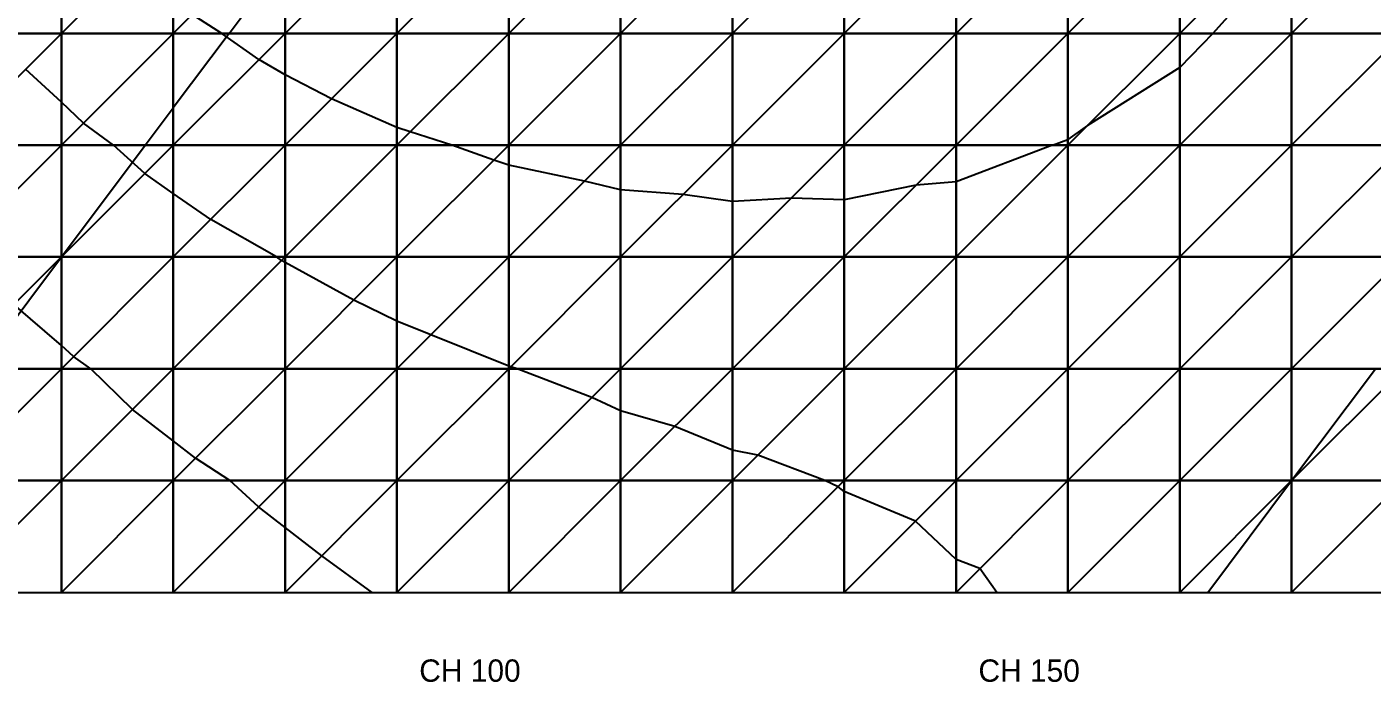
# Model space of a CAD drawing. Header units: metres. Extents: x -8 to 301, y -8 to 258.
# Drawn here: x 56.9 to 177.2, y -8 to 50.6 of the extents above; entities that cross this region are included whole.
import ezdxf

# ---------------------------------------------------------------- set-up
doc = ezdxf.new("R2010")
doc.units = ezdxf.units.M
for name, color, linetype in [('BOUNDARY', 7, 'Continuous'), ('EXISTING_CONTOUR', 8, 'Continuous'), ('EXISTING_TIN', 8, 'Continuous'), ('FORMATION_CONTOUR', 4, 'Continuous'), ('FORMATION_TIN', 4, 'Continuous'), ('SECTION', 3, 'Continuous'), ('TEXT', 7, 'Continuous')]:
    doc.layers.add(name, color=color, linetype=linetype)

msp = doc.modelspace()

# ---------------------------------------------------------------- linework, layer by layer
at = {"layer": 'BOUNDARY'}
msp.add_lwpolyline([(0, 0), (300, 0), (300, 240), (0, 240)], close=True, dxfattribs=at)
at = {"layer": 'EXISTING_CONTOUR'}
for p, q in [((162.96, 50, 105), (170, 57.82, 105)), ((74.36, 50, 105), (71.69, 51.69, 105)), ((77.65, 47.65, 105), (74.36, 50, 105)), ((162.96, 50, 105), (160, 46.94, 105)), ((80, 46.29, 105), (77.65, 47.65, 105)), ((160, 46.94, 105), (151.75, 41.75, 105)), ((60, 43.85, 104.5), (56.8, 46.8, 104.5)), ((84.16, 44.16, 105), (80, 46.29, 105)), ((61.98, 41.98, 104.5), (60, 43.85, 104.5)), ((90, 41.57, 105), (84.16, 44.16, 105)), ((64.67, 40, 104.5), (61.98, 41.98, 104.5)), ((91.18, 41.18, 105), (90, 41.57, 105)), ((94.92, 40, 105), (91.18, 41.18, 105)), ((151.75, 41.75, 105), (150, 40.52, 105)), ((67.46, 37.46, 104.5), (64.67, 40, 104.5)), ((98.67, 38.67, 105), (94.92, 40, 105)), ((148.62, 40, 105), (140, 36.73, 105)), ((148.62, 40, 105), (150, 40.52, 105)), ((100, 38.21, 105), (98.67, 38.67, 105)), ((70, 35.67, 104.5), (67.46, 37.46, 104.5)), ((106.78, 36.78, 105), (100, 38.21, 105)), ((110, 36, 105), (106.78, 36.78, 105)), ((136.42, 36.42, 105), (130, 35.1, 105)), ((140, 36.73, 105), (136.42, 36.42, 105)), ((73.35, 33.35, 104.5), (70, 35.67, 104.5)), ((115.58, 35.58, 105), (110, 36, 105)), ((120, 34.96, 105), (115.58, 35.58, 105)), ((125.27, 35.27, 105), (120, 34.96, 105)), ((130, 35.1, 105), (125.27, 35.27, 105)), ((79.25, 30, 104.5), (73.35, 33.35, 104.5)), ((79.69, 29.69, 104.5), (79.25, 30, 104.5)), ((80, 29.5, 104.5), (79.69, 29.69, 104.5)), ((86.14, 26.14, 104.5), (80, 29.5, 104.5)), ((60, 22.09, 104), (55.76, 25.76, 104)), ((90, 24.25, 104.5), (86.14, 26.14, 104.5)), ((93.03, 23.03, 104.5), (90, 24.25, 104.5)), ((100, 20.23, 104.5), (93.03, 23.03, 104.5)), ((61.09, 21.09, 104), (60, 22.09, 104)), ((62.62, 20, 104), (61.09, 21.09, 104)), ((66.35, 16.35, 104), (62.62, 20, 104)), ((100.18, 20.18, 104.5), (100, 20.23, 104.5)), ((100.75, 20, 104.5), (100.18, 20.18, 104.5)), ((107.42, 17.42, 104.5), (100.75, 20, 104.5)), ((110, 16.24, 104.5), (107.42, 17.42, 104.5)), ((70, 13.56, 104), (66.35, 16.35, 104)), ((114.85, 14.85, 104.5), (110, 16.24, 104.5)), ((120, 12.72, 104.5), (114.85, 14.85, 104.5)), ((72, 12, 104), (70, 13.56, 104)), ((122.28, 12.28, 104.5), (120, 12.72, 104.5)), ((128.25, 10, 104.5), (122.28, 12.28, 104.5)), ((75.05, 10, 104), (72, 12, 104)), ((77.64, 7.64, 104), (75.05, 10, 104)), ((129.45, 9.45, 104.5), (128.25, 10, 104.5)), ((130, 9.03, 104.5), (129.45, 9.45, 104.5)), ((136.36, 6.36, 104.5), (130, 9.03, 104.5)), ((80, 5.79, 104), (77.64, 7.64, 104)), ((140, 2.95, 104.5), (136.36, 6.36, 104.5)), ((83.28, 3.28, 104), (80, 5.79, 104)), ((87.8, 0, 104), (83.28, 3.28, 104)), ((142.12, 2.12, 104.5), (140, 2.95, 104.5)), ((143.64, 0, 104.5), (142.12, 2.12, 104.5))]:
    msp.add_line(p, q, dxfattribs=at)
at = {"layer": 'EXISTING_TIN'}
for points in [[(50, 50, 104.38), (60, 50, 104.66), (60, 60, 104.93)], [(50, 50, 104.38), (60, 60, 104.93), (50, 60, 104.61)], [(60, 50, 104.66), (70, 50, 104.91), (70, 60, 105.21)], [(60, 50, 104.66), (70, 60, 105.21), (60, 60, 104.93)], [(70, 50, 104.91), (80, 50, 105.12), (80, 60, 105.45)], [(70, 50, 104.91), (80, 60, 105.45), (70, 60, 105.21)], [(80, 50, 105.12), (90, 50, 105.28), (90, 60, 105.63)], [(80, 50, 105.12), (90, 60, 105.63), (80, 60, 105.45)], [(90, 50, 105.28), (100, 50, 105.39), (100, 60, 105.75)], [(90, 50, 105.28), (100, 60, 105.75), (90, 60, 105.63)], [(100, 50, 105.39), (110, 50, 105.45), (110, 60, 105.81)], [(100, 50, 105.39), (110, 60, 105.81), (100, 60, 105.75)], [(110, 50, 105.45), (120, 50, 105.46), (120, 60, 105.8)], [(110, 50, 105.45), (120, 60, 105.8), (110, 60, 105.81)], [(120, 50, 105.46), (130, 50, 105.42), (130, 60, 105.74)], [(120, 50, 105.46), (130, 60, 105.74), (120, 60, 105.8)], [(130, 50, 105.42), (140, 50, 105.33), (140, 60, 105.62)], [(130, 50, 105.42), (140, 60, 105.62), (130, 60, 105.74)], [(140, 50, 105.33), (150, 50, 105.21), (150, 60, 105.46)], [(140, 50, 105.33), (150, 60, 105.46), (140, 60, 105.62)], [(150, 50, 105.21), (160, 50, 105.05), (160, 60, 105.26)], [(150, 50, 105.21), (160, 60, 105.26), (150, 60, 105.46)], [(160, 50, 105.05), (170, 50, 104.87), (170, 60, 105.04)], [(160, 50, 105.05), (170, 60, 105.04), (160, 60, 105.26)], [(170, 50, 104.87), (180, 50, 104.66), (180, 60, 104.78)], [(170, 50, 104.87), (180, 60, 104.78), (170, 60, 105.04)], [(50, 40, 104.16), (60, 40, 104.4), (60, 50, 104.66)], [(50, 40, 104.16), (60, 50, 104.66), (50, 50, 104.38)], [(60, 40, 104.4), (70, 40, 104.62), (70, 50, 104.91)], [(60, 40, 104.4), (70, 50, 104.91), (60, 50, 104.66)], [(70, 40, 104.62), (80, 40, 104.8), (80, 50, 105.12)], [(70, 40, 104.62), (80, 50, 105.12), (70, 50, 104.91)], [(80, 40, 104.8), (90, 40, 104.95), (90, 50, 105.28)], [(80, 40, 104.8), (90, 50, 105.28), (80, 50, 105.12)], [(90, 40, 104.95), (100, 40, 105.05), (100, 50, 105.39)], [(90, 40, 104.95), (100, 50, 105.39), (90, 50, 105.28)], [(100, 40, 105.05), (110, 40, 105.12), (110, 50, 105.45)], [(100, 40, 105.05), (110, 50, 105.45), (100, 50, 105.39)], [(110, 40, 105.12), (120, 40, 105.14), (120, 50, 105.46)], [(110, 40, 105.12), (120, 50, 105.46), (110, 50, 105.45)], [(120, 40, 105.14), (130, 40, 105.12), (130, 50, 105.42)], [(120, 40, 105.14), (130, 50, 105.42), (120, 50, 105.46)], [(130, 40, 105.12), (140, 40, 105.07), (140, 50, 105.33)], [(130, 40, 105.12), (140, 50, 105.33), (130, 50, 105.42)], [(140, 40, 105.07), (150, 40, 104.99), (150, 50, 105.21)], [(140, 40, 105.07), (150, 50, 105.21), (140, 50, 105.33)], [(150, 40, 104.99), (160, 40, 104.88), (160, 50, 105.05)], [(150, 40, 104.99), (160, 50, 105.05), (150, 50, 105.21)], [(160, 40, 104.88), (170, 40, 104.74), (170, 50, 104.87)], [(160, 40, 104.88), (170, 50, 104.87), (160, 50, 105.05)], [(170, 40, 104.74), (180, 40, 104.57), (180, 50, 104.66)], [(170, 40, 104.74), (180, 50, 104.66), (170, 50, 104.87)], [(50, 30, 103.95), (60, 30, 104.16), (60, 40, 104.4)], [(50, 30, 103.95), (60, 40, 104.4), (50, 40, 104.16)], [(60, 30, 104.16), (70, 30, 104.35), (70, 40, 104.62)], [(60, 30, 104.16), (70, 40, 104.62), (60, 40, 104.4)], [(70, 30, 104.35), (80, 30, 104.51), (80, 40, 104.8)], [(70, 30, 104.35), (80, 40, 104.8), (70, 40, 104.62)], [(80, 30, 104.51), (90, 30, 104.65), (90, 40, 104.95)], [(80, 30, 104.51), (90, 40, 104.95), (80, 40, 104.8)], [(90, 30, 104.65), (100, 30, 104.75), (100, 40, 105.05)], [(90, 30, 104.65), (100, 40, 105.05), (90, 40, 104.95)], [(100, 30, 104.75), (110, 30, 104.82), (110, 40, 105.12)], [(100, 30, 104.75), (110, 40, 105.12), (100, 40, 105.05)], [(110, 30, 104.82), (120, 30, 104.86), (120, 40, 105.14)], [(110, 30, 104.82), (120, 40, 105.14), (110, 40, 105.12)], [(120, 30, 104.86), (130, 30, 104.87), (130, 40, 105.12)], [(120, 30, 104.86), (130, 40, 105.12), (120, 40, 105.14)], [(130, 30, 104.87), (140, 30, 104.85), (140, 40, 105.07)], [(130, 30, 104.87), (140, 40, 105.07), (130, 40, 105.12)], [(140, 30, 104.85), (150, 30, 104.81), (150, 40, 104.99)], [(140, 30, 104.85), (150, 40, 104.99), (140, 40, 105.07)], [(150, 30, 104.81), (160, 30, 104.74), (160, 40, 104.88)], [(150, 30, 104.81), (160, 40, 104.88), (150, 40, 104.99)], [(160, 30, 104.74), (170, 30, 104.65), (170, 40, 104.74)], [(160, 30, 104.74), (170, 40, 104.74), (160, 40, 104.88)], [(170, 30, 104.65), (180, 30, 104.53), (180, 40, 104.57)], [(170, 30, 104.65), (180, 40, 104.57), (170, 40, 104.74)], [(50, 20, 103.78), (60, 20, 103.96), (60, 30, 104.16)], [(50, 20, 103.78), (60, 30, 104.16), (50, 30, 103.95)], [(60, 20, 103.96), (70, 20, 104.12), (70, 30, 104.35)], [(60, 20, 103.96), (70, 30, 104.35), (60, 30, 104.16)], [(70, 20, 104.12), (80, 20, 104.27), (80, 30, 104.51)], [(70, 20, 104.12), (80, 30, 104.51), (70, 30, 104.35)], [(80, 20, 104.27), (90, 20, 104.39), (90, 30, 104.65)], [(80, 20, 104.27), (90, 30, 104.65), (80, 30, 104.51)], [(90, 20, 104.39), (100, 20, 104.49), (100, 30, 104.75)], [(90, 20, 104.39), (100, 30, 104.75), (90, 30, 104.65)], [(100, 20, 104.49), (110, 20, 104.57), (110, 30, 104.82)], [(100, 20, 104.49), (110, 30, 104.82), (100, 30, 104.75)], [(110, 20, 104.57), (120, 20, 104.63), (120, 30, 104.86)], [(110, 20, 104.57), (120, 30, 104.86), (110, 30, 104.82)], [(120, 20, 104.63), (130, 20, 104.66), (130, 30, 104.87)], [(120, 20, 104.63), (130, 30, 104.87), (120, 30, 104.86)], [(130, 20, 104.66), (140, 20, 104.68), (140, 30, 104.85)], [(130, 20, 104.66), (140, 30, 104.85), (130, 30, 104.87)], [(140, 20, 104.68), (150, 20, 104.67), (150, 30, 104.81)], [(140, 20, 104.68), (150, 30, 104.81), (140, 30, 104.85)], [(150, 20, 104.67), (160, 20, 104.65), (160, 30, 104.74)], [(150, 20, 104.67), (160, 30, 104.74), (150, 30, 104.81)], [(160, 20, 104.65), (170, 20, 104.6), (170, 30, 104.65)], [(160, 20, 104.65), (170, 30, 104.65), (160, 30, 104.74)], [(170, 20, 104.6), (180, 20, 104.54), (180, 30, 104.53)], [(170, 20, 104.6), (180, 30, 104.53), (170, 30, 104.65)], [(50, 10, 103.64), (60, 10, 103.79), (60, 20, 103.96)], [(50, 10, 103.64), (60, 20, 103.96), (50, 20, 103.78)], [(60, 10, 103.79), (70, 10, 103.93), (70, 20, 104.12)], [(60, 10, 103.79), (70, 20, 104.12), (60, 20, 103.96)], [(70, 10, 103.93), (80, 10, 104.07), (80, 20, 104.27)], [(70, 10, 103.93), (80, 20, 104.27), (70, 20, 104.12)], [(80, 10, 104.07), (90, 10, 104.18), (90, 20, 104.39)], [(80, 10, 104.07), (90, 20, 104.39), (80, 20, 104.27)], [(90, 10, 104.18), (100, 10, 104.29), (100, 20, 104.49)], [(90, 10, 104.18), (100, 20, 104.49), (90, 20, 104.39)], [(100, 10, 104.29), (110, 10, 104.38), (110, 20, 104.57)], [(100, 10, 104.29), (110, 20, 104.57), (100, 20, 104.49)], [(110, 10, 104.38), (120, 10, 104.45), (120, 20, 104.63)], [(110, 10, 104.38), (120, 20, 104.63), (110, 20, 104.57)], [(120, 10, 104.45), (130, 10, 104.51), (130, 20, 104.66)], [(120, 10, 104.45), (130, 20, 104.66), (120, 20, 104.63)], [(130, 10, 104.51), (140, 10, 104.55), (140, 20, 104.68)], [(130, 10, 104.51), (140, 20, 104.68), (130, 20, 104.66)], [(140, 10, 104.55), (150, 10, 104.58), (150, 20, 104.67)], [(140, 10, 104.55), (150, 20, 104.67), (140, 20, 104.68)], [(150, 10, 104.58), (160, 10, 104.6), (160, 20, 104.65)], [(150, 10, 104.58), (160, 20, 104.65), (150, 20, 104.67)], [(160, 10, 104.6), (170, 10, 104.6), (170, 20, 104.6)], [(160, 10, 104.6), (170, 20, 104.6), (160, 20, 104.65)], [(170, 10, 104.6), (180, 10, 104.58), (180, 20, 104.54)], [(170, 10, 104.6), (180, 20, 104.54), (170, 20, 104.6)], [(50, 0, 103.53), (60, 0, 103.66), (60, 10, 103.79)], [(50, 0, 103.53), (60, 10, 103.79), (50, 10, 103.64)], [(60, 0, 103.66), (70, 0, 103.79), (70, 10, 103.93)], [(60, 0, 103.66), (70, 10, 103.93), (60, 10, 103.79)], [(70, 0, 103.79), (80, 0, 103.91), (80, 10, 104.07)], [(70, 0, 103.79), (80, 10, 104.07), (70, 10, 103.93)], [(80, 0, 103.91), (90, 0, 104.03), (90, 10, 104.18)], [(80, 0, 103.91), (90, 10, 104.18), (80, 10, 104.07)], [(90, 0, 104.03), (100, 0, 104.13), (100, 10, 104.29)], [(90, 0, 104.03), (100, 10, 104.29), (90, 10, 104.18)], [(100, 0, 104.13), (110, 0, 104.23), (110, 10, 104.38)], [(100, 0, 104.13), (110, 10, 104.38), (100, 10, 104.29)], [(110, 0, 104.23), (120, 0, 104.32), (120, 10, 104.45)], [(110, 0, 104.23), (120, 10, 104.45), (110, 10, 104.38)], [(120, 0, 104.32), (130, 0, 104.4), (130, 10, 104.51)], [(120, 0, 104.32), (130, 10, 104.51), (120, 10, 104.45)], [(130, 0, 104.4), (140, 0, 104.48), (140, 10, 104.55)], [(130, 0, 104.4), (140, 10, 104.55), (130, 10, 104.51)], [(140, 0, 104.48), (150, 0, 104.54), (150, 10, 104.58)], [(140, 0, 104.48), (150, 10, 104.58), (140, 10, 104.55)], [(150, 0, 104.54), (160, 0, 104.59), (160, 10, 104.6)], [(150, 0, 104.54), (160, 10, 104.6), (150, 10, 104.58)], [(160, 0, 104.59), (170, 0, 104.63), (170, 10, 104.6)], [(160, 0, 104.59), (170, 10, 104.6), (160, 10, 104.6)], [(170, 0, 104.63), (180, 0, 104.65), (180, 10, 104.58)], [(170, 0, 104.63), (180, 10, 104.58), (170, 10, 104.6)]]:
    msp.add_3dface(points, dxfattribs=at)
at = {"layer": 'FORMATION_CONTOUR'}
for p, q in [((75, 50, 104.5), (80, 56.67, 104.5)), ((75, 50, 104.5), (70, 43.33, 104.5)), ((67.5, 40, 104.5), (70, 43.33, 104.5)), ((60, 30, 104.5), (67.5, 40, 104.5)), ((52.5, 20, 104.5), (60, 30, 104.5)), ((60, 30, 104.5), (60, 30, 104.5)), ((60, 30, 104.5), (60, 30, 104.5)), ((170, 10, 105), (177.5, 20, 105)), ((162.5, 0, 105), (170, 10, 105)), ((170, 10, 105), (170, 10, 105)), ((170, 10, 105), (170, 10, 105))]:
    msp.add_line(p, q, dxfattribs=at)
at = {"layer": 'FORMATION_TIN'}
for points in [[(50, 50, 104.4), (60, 50, 104.44), (60, 60, 104.41)], [(50, 50, 104.4), (60, 60, 104.41), (50, 60, 104.37)], [(60, 50, 104.44), (70, 50, 104.48), (70, 60, 104.45)], [(60, 50, 104.44), (70, 60, 104.45), (60, 60, 104.41)], [(70, 50, 104.48), (80, 50, 104.52), (80, 60, 104.49)], [(70, 50, 104.48), (80, 60, 104.49), (70, 60, 104.45)], [(80, 50, 104.52), (90, 50, 104.56), (90, 60, 104.53)], [(80, 50, 104.52), (90, 60, 104.53), (80, 60, 104.49)], [(90, 50, 104.56), (100, 50, 104.6), (100, 60, 104.57)], [(90, 50, 104.56), (100, 60, 104.57), (90, 60, 104.53)], [(100, 50, 104.6), (110, 50, 104.64), (110, 60, 104.61)], [(100, 50, 104.6), (110, 60, 104.61), (100, 60, 104.57)], [(110, 50, 104.64), (120, 50, 104.68), (120, 60, 104.65)], [(110, 50, 104.64), (120, 60, 104.65), (110, 60, 104.61)], [(120, 50, 104.68), (130, 50, 104.72), (130, 60, 104.69)], [(120, 50, 104.68), (130, 60, 104.69), (120, 60, 104.65)], [(130, 50, 104.72), (140, 50, 104.76), (140, 60, 104.73)], [(130, 50, 104.72), (140, 60, 104.73), (130, 60, 104.69)], [(140, 50, 104.76), (150, 50, 104.8), (150, 60, 104.77)], [(140, 50, 104.76), (150, 60, 104.77), (140, 60, 104.73)], [(150, 50, 104.8), (160, 50, 104.84), (160, 60, 104.81)], [(150, 50, 104.8), (160, 60, 104.81), (150, 60, 104.77)], [(160, 50, 104.84), (170, 50, 104.88), (170, 60, 104.85)], [(160, 50, 104.84), (170, 60, 104.85), (160, 60, 104.81)], [(170, 50, 104.88), (180, 50, 104.92), (180, 60, 104.89)], [(170, 50, 104.88), (180, 60, 104.89), (170, 60, 104.85)], [(50, 40, 104.43), (60, 40, 104.47), (60, 50, 104.44)], [(50, 40, 104.43), (60, 50, 104.44), (50, 50, 104.4)], [(60, 40, 104.47), (70, 40, 104.51), (70, 50, 104.48)], [(60, 40, 104.47), (70, 50, 104.48), (60, 50, 104.44)], [(70, 40, 104.51), (80, 40, 104.55), (80, 50, 104.52)], [(70, 40, 104.51), (80, 50, 104.52), (70, 50, 104.48)], [(80, 40, 104.55), (90, 40, 104.59), (90, 50, 104.56)], [(80, 40, 104.55), (90, 50, 104.56), (80, 50, 104.52)], [(90, 40, 104.59), (100, 40, 104.63), (100, 50, 104.6)], [(90, 40, 104.59), (100, 50, 104.6), (90, 50, 104.56)], [(100, 40, 104.63), (110, 40, 104.67), (110, 50, 104.64)], [(100, 40, 104.63), (110, 50, 104.64), (100, 50, 104.6)], [(110, 40, 104.67), (120, 40, 104.71), (120, 50, 104.68)], [(110, 40, 104.67), (120, 50, 104.68), (110, 50, 104.64)], [(120, 40, 104.71), (130, 40, 104.75), (130, 50, 104.72)], [(120, 40, 104.71), (130, 50, 104.72), (120, 50, 104.68)], [(130, 40, 104.75), (140, 40, 104.79), (140, 50, 104.76)], [(130, 40, 104.75), (140, 50, 104.76), (130, 50, 104.72)], [(140, 40, 104.79), (150, 40, 104.83), (150, 50, 104.8)], [(140, 40, 104.79), (150, 50, 104.8), (140, 50, 104.76)], [(150, 40, 104.83), (160, 40, 104.87), (160, 50, 104.84)], [(150, 40, 104.83), (160, 50, 104.84), (150, 50, 104.8)], [(160, 40, 104.87), (170, 40, 104.91), (170, 50, 104.88)], [(160, 40, 104.87), (170, 50, 104.88), (160, 50, 104.84)], [(170, 40, 104.91), (180, 40, 104.95), (180, 50, 104.92)], [(170, 40, 104.91), (180, 50, 104.92), (170, 50, 104.88)], [(50, 30, 104.46), (60, 30, 104.5), (60, 40, 104.47)], [(50, 30, 104.46), (60, 40, 104.47), (50, 40, 104.43)], [(60, 30, 104.5), (70, 30, 104.54), (70, 40, 104.51)], [(60, 30, 104.5), (70, 40, 104.51), (60, 40, 104.47)], [(70, 30, 104.54), (80, 30, 104.58), (80, 40, 104.55)], [(70, 30, 104.54), (80, 40, 104.55), (70, 40, 104.51)], [(80, 30, 104.58), (90, 30, 104.62), (90, 40, 104.59)], [(80, 30, 104.58), (90, 40, 104.59), (80, 40, 104.55)], [(90, 30, 104.62), (100, 30, 104.66), (100, 40, 104.63)], [(90, 30, 104.62), (100, 40, 104.63), (90, 40, 104.59)], [(100, 30, 104.66), (110, 30, 104.7), (110, 40, 104.67)], [(100, 30, 104.66), (110, 40, 104.67), (100, 40, 104.63)], [(110, 30, 104.7), (120, 30, 104.74), (120, 40, 104.71)], [(110, 30, 104.7), (120, 40, 104.71), (110, 40, 104.67)], [(120, 30, 104.74), (130, 30, 104.78), (130, 40, 104.75)], [(120, 30, 104.74), (130, 40, 104.75), (120, 40, 104.71)], [(130, 30, 104.78), (140, 30, 104.82), (140, 40, 104.79)], [(130, 30, 104.78), (140, 40, 104.79), (130, 40, 104.75)], [(140, 30, 104.82), (150, 30, 104.86), (150, 40, 104.83)], [(140, 30, 104.82), (150, 40, 104.83), (140, 40, 104.79)], [(150, 30, 104.86), (160, 30, 104.9), (160, 40, 104.87)], [(150, 30, 104.86), (160, 40, 104.87), (150, 40, 104.83)], [(160, 30, 104.9), (170, 30, 104.94), (170, 40, 104.91)], [(160, 30, 104.9), (170, 40, 104.91), (160, 40, 104.87)], [(170, 30, 104.94), (180, 30, 104.98), (180, 40, 104.95)], [(170, 30, 104.94), (180, 40, 104.95), (170, 40, 104.91)], [(50, 20, 104.49), (60, 20, 104.53), (60, 30, 104.5)], [(50, 20, 104.49), (60, 30, 104.5), (50, 30, 104.46)], [(60, 20, 104.53), (70, 20, 104.57), (70, 30, 104.54)], [(60, 20, 104.53), (70, 30, 104.54), (60, 30, 104.5)], [(70, 20, 104.57), (80, 20, 104.61), (80, 30, 104.58)], [(70, 20, 104.57), (80, 30, 104.58), (70, 30, 104.54)], [(80, 20, 104.61), (90, 20, 104.65), (90, 30, 104.62)], [(80, 20, 104.61), (90, 30, 104.62), (80, 30, 104.58)], [(90, 20, 104.65), (100, 20, 104.69), (100, 30, 104.66)], [(90, 20, 104.65), (100, 30, 104.66), (90, 30, 104.62)], [(100, 20, 104.69), (110, 20, 104.73), (110, 30, 104.7)], [(100, 20, 104.69), (110, 30, 104.7), (100, 30, 104.66)], [(110, 20, 104.73), (120, 20, 104.77), (120, 30, 104.74)], [(110, 20, 104.73), (120, 30, 104.74), (110, 30, 104.7)], [(120, 20, 104.77), (130, 20, 104.81), (130, 30, 104.78)], [(120, 20, 104.77), (130, 30, 104.78), (120, 30, 104.74)], [(130, 20, 104.81), (140, 20, 104.85), (140, 30, 104.82)], [(130, 20, 104.81), (140, 30, 104.82), (130, 30, 104.78)], [(140, 20, 104.85), (150, 20, 104.89), (150, 30, 104.86)], [(140, 20, 104.85), (150, 30, 104.86), (140, 30, 104.82)], [(150, 20, 104.89), (160, 20, 104.93), (160, 30, 104.9)], [(150, 20, 104.89), (160, 30, 104.9), (150, 30, 104.86)], [(160, 20, 104.93), (170, 20, 104.97), (170, 30, 104.94)], [(160, 20, 104.93), (170, 30, 104.94), (160, 30, 104.9)], [(170, 20, 104.97), (180, 20, 105.01), (180, 30, 104.98)], [(170, 20, 104.97), (180, 30, 104.98), (170, 30, 104.94)], [(50, 10, 104.52), (60, 10, 104.56), (60, 20, 104.53)], [(50, 10, 104.52), (60, 20, 104.53), (50, 20, 104.49)], [(60, 10, 104.56), (70, 10, 104.6), (70, 20, 104.57)], [(60, 10, 104.56), (70, 20, 104.57), (60, 20, 104.53)], [(70, 10, 104.6), (80, 10, 104.64), (80, 20, 104.61)], [(70, 10, 104.6), (80, 20, 104.61), (70, 20, 104.57)], [(80, 10, 104.64), (90, 10, 104.68), (90, 20, 104.65)], [(80, 10, 104.64), (90, 20, 104.65), (80, 20, 104.61)], [(90, 10, 104.68), (100, 10, 104.72), (100, 20, 104.69)], [(90, 10, 104.68), (100, 20, 104.69), (90, 20, 104.65)], [(100, 10, 104.72), (110, 10, 104.76), (110, 20, 104.73)], [(100, 10, 104.72), (110, 20, 104.73), (100, 20, 104.69)], [(110, 10, 104.76), (120, 10, 104.8), (120, 20, 104.77)], [(110, 10, 104.76), (120, 20, 104.77), (110, 20, 104.73)], [(120, 10, 104.8), (130, 10, 104.84), (130, 20, 104.81)], [(120, 10, 104.8), (130, 20, 104.81), (120, 20, 104.77)], [(130, 10, 104.84), (140, 10, 104.88), (140, 20, 104.85)], [(130, 10, 104.84), (140, 20, 104.85), (130, 20, 104.81)], [(140, 10, 104.88), (150, 10, 104.92), (150, 20, 104.89)], [(140, 10, 104.88), (150, 20, 104.89), (140, 20, 104.85)], [(150, 10, 104.92), (160, 10, 104.96), (160, 20, 104.93)], [(150, 10, 104.92), (160, 20, 104.93), (150, 20, 104.89)], [(160, 10, 104.96), (170, 10, 105), (170, 20, 104.97)], [(160, 10, 104.96), (170, 20, 104.97), (160, 20, 104.93)], [(170, 10, 105), (180, 10, 105.04), (180, 20, 105.01)], [(170, 10, 105), (180, 20, 105.01), (170, 20, 104.97)], [(50, 0, 104.55), (60, 0, 104.59), (60, 10, 104.56)], [(50, 0, 104.55), (60, 10, 104.56), (50, 10, 104.52)], [(60, 0, 104.59), (70, 0, 104.63), (70, 10, 104.6)], [(60, 0, 104.59), (70, 10, 104.6), (60, 10, 104.56)], [(70, 0, 104.63), (80, 0, 104.67), (80, 10, 104.64)], [(70, 0, 104.63), (80, 10, 104.64), (70, 10, 104.6)], [(80, 0, 104.67), (90, 0, 104.71), (90, 10, 104.68)], [(80, 0, 104.67), (90, 10, 104.68), (80, 10, 104.64)], [(90, 0, 104.71), (100, 0, 104.75), (100, 10, 104.72)], [(90, 0, 104.71), (100, 10, 104.72), (90, 10, 104.68)], [(100, 0, 104.75), (110, 0, 104.79), (110, 10, 104.76)], [(100, 0, 104.75), (110, 10, 104.76), (100, 10, 104.72)], [(110, 0, 104.79), (120, 0, 104.83), (120, 10, 104.8)], [(110, 0, 104.79), (120, 10, 104.8), (110, 10, 104.76)], [(120, 0, 104.83), (130, 0, 104.87), (130, 10, 104.84)], [(120, 0, 104.83), (130, 10, 104.84), (120, 10, 104.8)], [(130, 0, 104.87), (140, 0, 104.91), (140, 10, 104.88)], [(130, 0, 104.87), (140, 10, 104.88), (130, 10, 104.84)], [(140, 0, 104.91), (150, 0, 104.95), (150, 10, 104.92)], [(140, 0, 104.91), (150, 10, 104.92), (140, 10, 104.88)], [(150, 0, 104.95), (160, 0, 104.99), (160, 10, 104.96)], [(150, 0, 104.95), (160, 10, 104.96), (150, 10, 104.92)], [(160, 0, 104.99), (170, 0, 105.03), (170, 10, 105)], [(160, 0, 104.99), (170, 10, 105), (160, 10, 104.96)], [(170, 0, 105.03), (180, 0, 105.07), (180, 10, 105.04)], [(170, 0, 105.03), (180, 10, 105.04), (170, 10, 105)]]:
    msp.add_3dface(points, dxfattribs=at)
at = {"layer": 'SECTION'}
for p, q in [((100, 0), (100, 240)), ((150, 0), (150, 240))]:
    msp.add_line(p, q, dxfattribs=at)

# ---------------------------------------------------------------- texts
at = {"layer": 'TEXT'}
for s, p in [('CH 100', (92, -8)), ('CH 150', (142, -8))]:
    msp.add_text(s, height=2, dxfattribs=at).set_placement(p)

doc.saveas('drawing.dxf')
